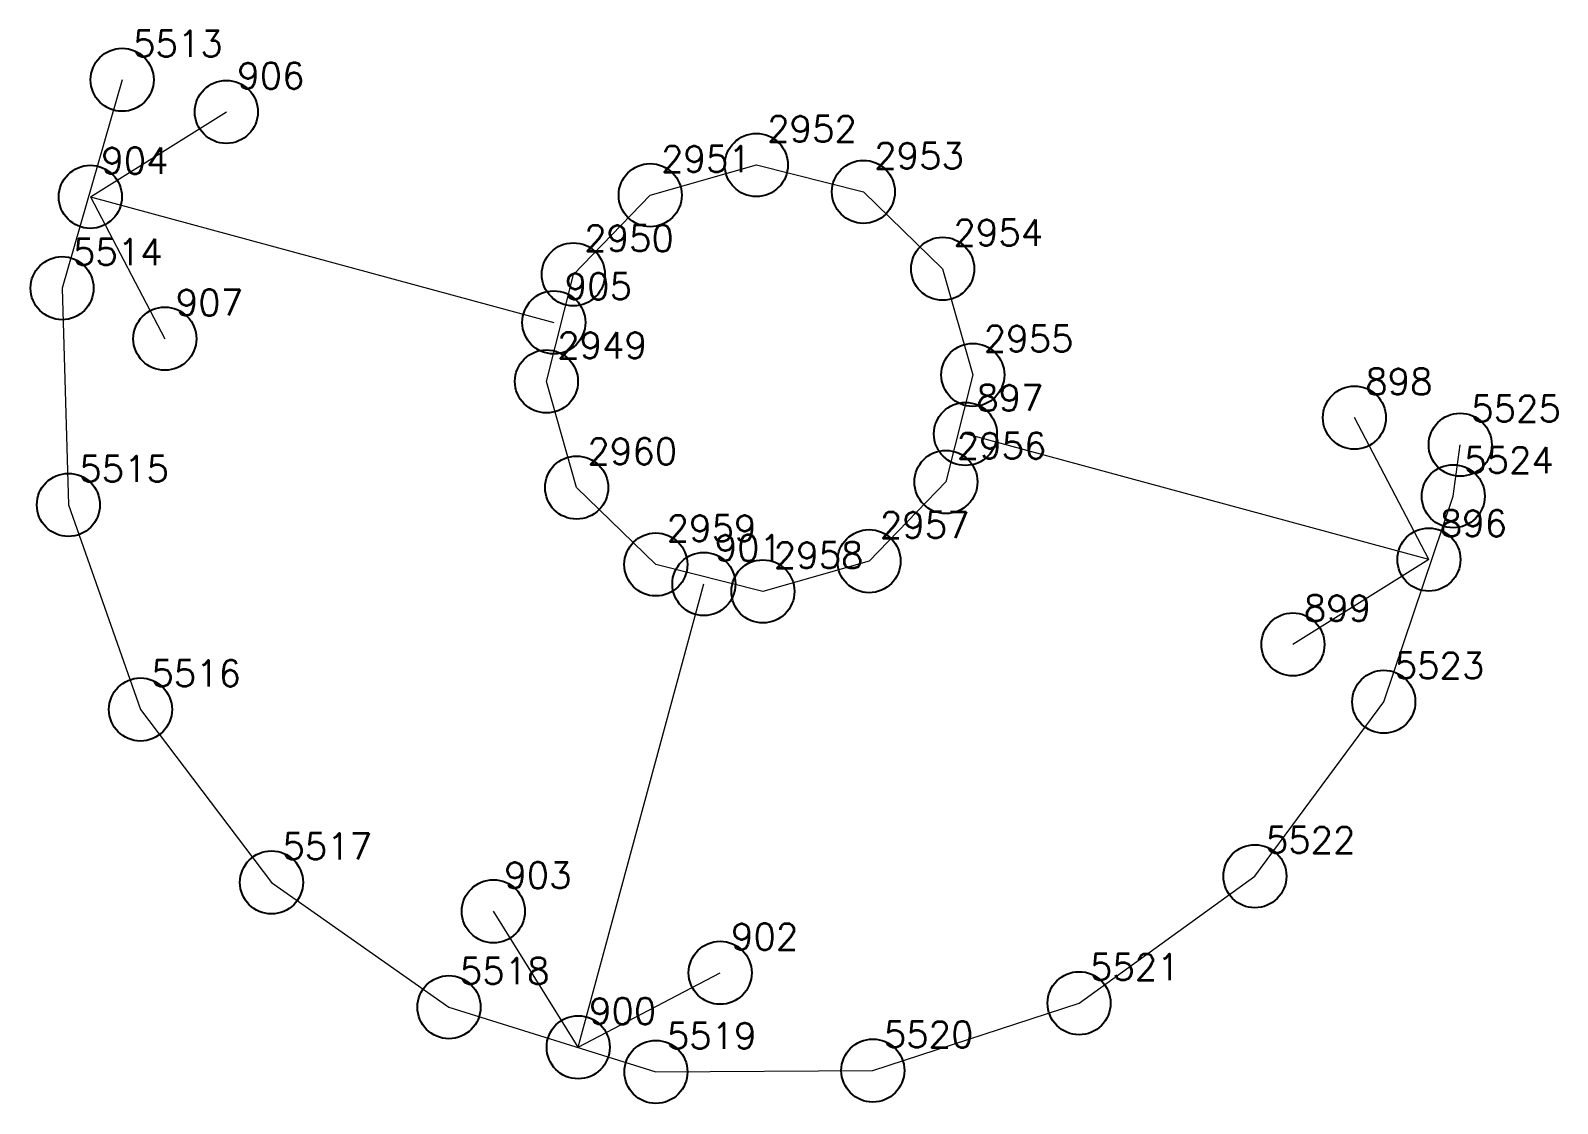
# Model space of a CAD drawing. Extents: x 1391501 to 1398271, y 354915 to 360782.
# Drawn here: x 1395921.3 to 1395939.46, y 360271.12 to 360283.88 of the extents above; entities that cross this region are included whole.
import ezdxf

# ---------------------------------------------------------------- set-up
doc = ezdxf.new("R2010")
doc.units = 0
doc.header["$PDMODE"] = 33
doc.header["$PDSIZE"] = 0.75
doc.layers.add('12 - ценные элементы визуального восприятия территории', color=7, linetype='Continuous')
doc.styles.get("Standard").update_dxf_attribs({"font": 'simplex.shx'})

msp = doc.modelspace()

# ---------------------------------------------------------------- linework, layer by layer
for p in [(1395929.933, 360282.278), (1395928.671, 360281.919), (1395931.206, 360281.958), (1395927.757, 360280.977), (1395932.148, 360281.044), (1395927.437, 360279.704), (1395932.507, 360279.781), (1395927.796, 360278.441), (1395932.187, 360278.508), (1395928.738, 360277.527), (1395931.273, 360277.566), (1395930.011, 360277.207)]:
    msp.add_point(p)
at = {"layer": '12 - ценные элементы визуального восприятия территории', "color": 7, "lineweight": 20}
for points in [[(1395922.392, 360283.291), (1395921.678, 360280.813), (1395921.753, 360278.235), (1395922.61, 360275.802), (1395924.168, 360273.746), (1395926.278, 360272.262), (1395928.739, 360271.492), (1395931.318, 360271.508), (1395933.77, 360272.309), (1395935.861, 360273.819), (1395937.393, 360275.894), (1395938.219, 360278.338), (1395938.302, 360278.951)], [(1395922.014, 360281.899), (1395923.631, 360282.909)], [(1395922.014, 360281.899), (1395927.525, 360280.406)], [(1395922.014, 360281.899), (1395922.9, 360280.212)], [(1395937.93, 360277.585), (1395937.044, 360279.273)], [(1395937.93, 360277.585), (1395932.419, 360279.079)], [(1395937.93, 360277.585), (1395936.313, 360276.576)], [(1395927.815, 360271.785), (1395929.309, 360277.295)], [(1395927.815, 360271.785), (1395926.806, 360273.402)], [(1395927.815, 360271.785), (1395929.503, 360272.671)]]:
    msp.add_lwpolyline(points, dxfattribs=at)
msp.add_lwpolyline([(1395927.437, 360279.704), (1395927.757, 360280.977), (1395928.671, 360281.919), (1395929.933, 360282.278), (1395931.206, 360281.958), (1395932.148, 360281.044), (1395932.507, 360279.781), (1395932.187, 360278.508), (1395931.273, 360277.566), (1395930.011, 360277.207), (1395928.738, 360277.527), (1395927.796, 360278.441), (1395927.437, 360279.704)], close=True, dxfattribs=at)
at = {"layer": '12 - ценные элементы визуального восприятия территории'}
for p in [(1395922.392, 360283.291), (1395923.631, 360282.909), (1395922.014, 360281.899), (1395921.678, 360280.813), (1395927.525, 360280.406), (1395922.9, 360280.212), (1395937.044, 360279.273), (1395932.419, 360279.079), (1395938.302, 360278.951), (1395921.753, 360278.235), (1395938.219, 360278.338), (1395937.93, 360277.585), (1395929.309, 360277.295), (1395936.313, 360276.576), (1395937.393, 360275.894), (1395922.61, 360275.802), (1395924.168, 360273.746), (1395935.861, 360273.819), (1395926.806, 360273.402), (1395929.503, 360272.671), (1395926.278, 360272.262), (1395933.77, 360272.309), (1395927.815, 360271.785), (1395928.739, 360271.492), (1395931.318, 360271.508)]:
    msp.add_point(p, dxfattribs=at)

# ---------------------------------------------------------------- texts
at = {"color": 7}
for s, p in [('2952', (1395930.062, 360282.552)), ('2951', (1395928.8, 360282.193)), ('2953', (1395931.335, 360282.232)), ('2950', (1395927.886, 360281.251)), ('2954', (1395932.277, 360281.318)), ('2949', (1395927.566, 360279.978)), ('2955', (1395932.637, 360280.056)), ('2960', (1395927.925, 360278.716)), ('2956', (1395932.316, 360278.783)), ('2959', (1395928.867, 360277.802)), ('2957', (1395931.402, 360277.841)), ('2958', (1395930.14, 360277.481))]:
    msp.add_text(s, height=0.3111, dxfattribs=at).set_placement(p)
at = {"layer": '12 - ценные элементы визуального восприятия территории', "color": 7}
for s, p in [('5513', (1395922.521, 360283.566)), ('906', (1395923.761, 360283.183)), ('904', (1395922.144, 360282.174)), ('5514', (1395921.807, 360281.087)), ('905', (1395927.654, 360280.68)), ('907', (1395923.03, 360280.486)), ('898', (1395937.173, 360279.547)), ('897', (1395932.548, 360279.353)), ('5525', (1395938.432, 360279.225)), ('5515', (1395921.882, 360278.509)), ('5524', (1395938.349, 360278.612)), ('896', (1395938.059, 360277.86)), ('901', (1395929.438, 360277.569)), ('899', (1395936.442, 360276.851)), ('5523', (1395937.522, 360276.169)), ('5516', (1395922.739, 360276.076)), ('5522', (1395935.99, 360274.094)), ('5517', (1395924.297, 360274.02)), ('903', (1395926.935, 360273.676)), ('902', (1395929.632, 360272.945)), ('5518', (1395926.407, 360272.537)), ('5521', (1395933.899, 360272.584)), ('900', (1395927.944, 360272.059)), ('5519', (1395928.868, 360271.766)), ('5520', (1395931.448, 360271.782))]:
    msp.add_text(s, height=0.3111, dxfattribs=at).set_placement(p)

doc.saveas('drawing.dxf')
